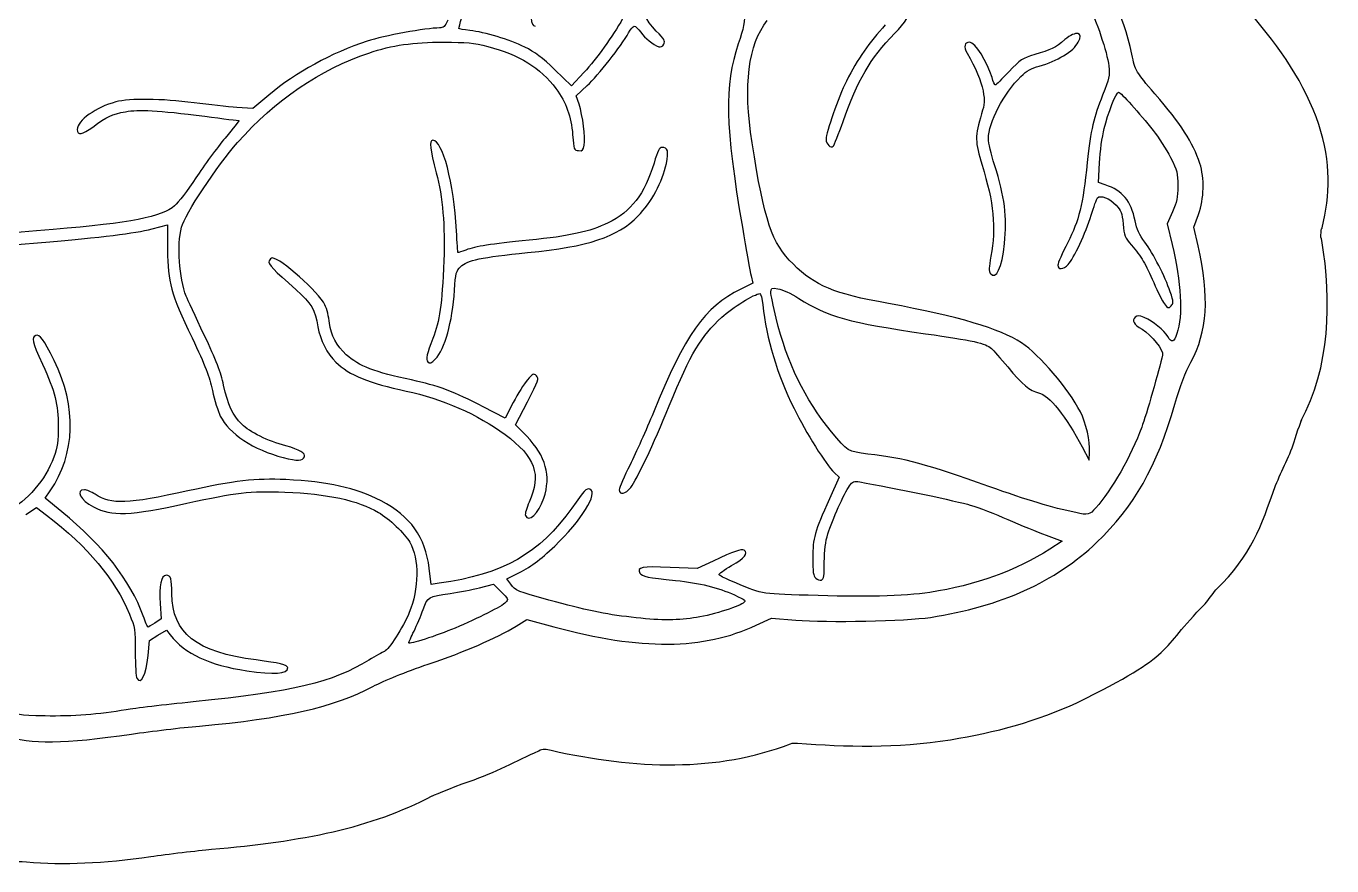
# Model space of a CAD drawing. Extents: x 3 to 173, y 187 to 306.
# Drawn here: x 18.3 to 29.4, y 189.08 to 196.22 of the extents above; entities that cross this region are included whole.
import ezdxf

# ---------------------------------------------------------------- set-up
doc = ezdxf.new("R2010")
doc.units = 0
doc.layers.add('Layer_1', color=7, linetype='CONTINUOUS')

msp = doc.modelspace()

# ---------------------------------------------------------------- linework, layer by layer
at = {"layer": 'Layer_1', "color": 7}
for points in [[(27.240366, 196.154888)], [(21.757205, 195.24793)], [(20.392996, 194.248006)], [(18.381878, 193.588263)]]:
    msp.add_lwpolyline(points, close=True, dxfattribs=at)
for points in [[(23.042005, 195.823856), (22.937068, 195.710332), (22.795091, 195.846891)], [(23.00004, 195.55485), (22.976585, 195.626419), (23.070001, 195.712795)], [(20.36419, 195.632523), (20.227563, 195.518175), (20.091349, 195.527234)], [(27.474379, 194.868714), (27.41553, 194.888046), (27.424985, 195.056688)], [(28.044742, 194.640021), (27.999064, 194.539248), (28.042272, 194.363615)], [(28.263017, 194.352228), (28.227627, 194.509764), (28.266308, 194.617531)], [(19.371171, 194.495706), (19.501214, 194.528614), (19.502484, 194.316374)], [(24.462928, 194.095386), (24.476517, 194.034919), (24.37487, 193.983507)], [(22.44116, 193.020215), (22.372024, 192.886537), (22.186426, 192.983196)], [(22.555153, 192.733113), (22.460089, 192.831419), (22.561325, 193.026796)], [(27.277659, 192.641902), (27.336508, 192.52879), (27.341023, 192.598713)], [(25.169114, 192.426244), (25.212323, 192.386349), (25.128373, 192.200021)], [(18.6041, 192.091057), (18.462536, 192.205815), (18.505747, 192.268747)], [(18.296273, 192.068443), (18.389277, 192.128497), (18.473228, 192.063507)], [(26.972416, 191.891924), (27.108221, 191.842976), (27.002458, 191.774698)], [(21.811061, 191.484325), (21.742334, 191.47487), (21.726279, 191.611017)], [(24.139885, 191.672279), (24.005316, 191.608525), (23.776096, 191.618403)], [(22.419294, 191.476922), (22.387196, 191.520523), (22.467033, 191.56042)], [(22.15515, 191.446087), (22.272435, 191.476112), (22.272435, 191.476112)], [(22.272435, 191.476112), (22.337455, 191.412358)], [(19.438259, 191.310784), (19.44814, 191.180394), (19.394643, 191.146256)], [(22.465029, 191.120464), (22.5568, 191.176403), (22.786843, 191.113883)], [(24.507021, 191.127881), (24.635829, 191.188344), (24.842002, 191.171072)], [(19.3362, 190.869859), (19.348547, 190.997367), (19.420563, 191.041789), (19.49258, 191.086211), (19.524678, 191.04508)]]:
    msp.add_lwpolyline(points, dxfattribs=at)
for points in [[(22.737817, 196.91951), (22.612169, 196.62811), (22.547341, 196.216113), (22.627116, 196.217798)], [(27.700038, 195.978177), (27.626274, 196.333698), (27.48785, 196.595937), (27.203742, 196.918454)], [(23.657247, 196.175533), (23.55725, 196.275541), (23.539551, 196.33089), (23.539551, 196.54819)], [(24.409018, 196.369163), (24.408807, 196.244113), (24.401474, 196.204232), (24.354286, 196.066019)], [(25.68381, 196.157041), (25.772683, 196.249554), (25.808562, 196.303111), (25.877638, 196.444965)], [(27.324996, 196.400856), (27.397203, 196.271835), (27.490745, 195.999195), (27.503598, 195.879301)], [(21.886014, 196.268011), (21.860481, 196.215309), (21.846511, 196.202259), (21.813996, 196.2022)], [(21.978624, 196.198576), (21.978624, 196.202471), (21.989328, 196.243661), (22.002903, 196.290301)], [(23.371226, 196.281654), (23.285266, 196.129276), (23.149842, 195.940831), (23.042005, 195.823856)], [(24.471865, 195.226225), (24.395113, 195.717181), (24.437567, 196.061777), (24.600262, 196.264396)], [(29.28813, 195.382576), (29.174982, 195.724677), (28.960374, 196.034992), (28.702943, 196.332313)], [(21.813996, 196.2022), (21.702535, 196.201991), (21.339256, 196.135497), (21.198765, 196.089497)], [(22.070805, 196.180881), (22.019971, 196.186638), (21.978624, 196.194681), (21.978624, 196.198576)], [(22.53912, 196.039386), (22.40633, 196.104365), (22.202019, 196.166056), (22.070805, 196.180881)], [(23.070001, 195.712795), (23.162621, 195.798504), (23.358458, 196.047477), (23.421442, 196.159488)], [(23.421442, 196.159488), (23.439414, 196.191464), (23.461524, 196.217697), (23.470416, 196.217485)], [(23.470416, 196.217485), (23.479309, 196.217273), (23.503488, 196.193778), (23.524326, 196.165661)], [(23.524326, 196.165661), (23.561698, 196.115267), (23.629143, 196.061789), (23.678648, 196.043086)], [(23.720623, 196.064478), (23.735014, 196.091346), (23.72688, 196.105889), (23.657247, 196.175533)], [(25.245534, 195.408027), (25.369547, 195.761434), (25.472148, 195.936711), (25.68381, 196.157041)], [(25.603973, 196.227377), (25.467731, 196.082811), (25.368108, 195.93938), (25.273929, 195.75107)], [(27.240374, 196.154888), (27.218051, 196.15915), (27.178266, 196.142611), (27.130909, 196.103061)], [(27.244486, 196.081262), (27.267375, 196.125492), (27.26269, 196.15061), (27.240366, 196.154888)], [(21.198765, 196.089497), (20.893855, 195.989667), (20.594362, 195.825563), (20.36419, 195.632523)], [(21.213197, 195.989204), (21.41688, 196.056838), (21.586646, 196.081338), (21.849826, 196.081338)], [(21.849826, 196.081338), (22.044655, 196.081338), (22.103254, 196.07544), (22.225962, 196.044322)], [(22.225962, 196.044322), (22.48645, 195.978276), (22.675048, 195.861761), (22.804156, 195.686473)], [(22.795091, 195.846891), (22.689843, 195.948186), (22.623346, 195.998173), (22.53912, 196.039386)], [(23.678648, 196.043086), (23.695271, 196.03682), (23.709773, 196.044215), (23.720623, 196.064478)], [(24.354286, 196.066019), (24.233978, 195.713704), (24.241639, 195.370466), (24.388854, 194.509171)], [(26.321439, 196.081262), (26.277369, 196.081262), (26.268236, 196.042521), (26.299217, 195.989125)], [(26.511153, 195.781819), (26.471341, 195.914889), (26.365971, 196.081262), (26.321439, 196.081262)], [(27.130909, 196.103061), (27.047552, 196.033451), (27.012429, 196.015758), (26.87453, 195.975553)], [(26.912796, 195.878892), (27.063026, 195.918101), (27.204783, 196.004562), (27.244486, 196.081262)], [(20.097548, 195.228671), (20.415838, 195.588731), (20.803941, 195.853305), (21.213197, 195.989204)], [(26.299217, 195.989125), (26.373072, 195.861834), (26.417838, 195.755515), (26.434609, 195.666649)], [(26.87453, 195.975553), (26.768361, 195.944599), (26.753468, 195.934972), (26.653951, 195.829946)], [(27.896338, 195.64213), (27.732542, 195.831309), (27.729474, 195.836318), (27.700038, 195.978177)], [(26.653951, 195.829946), (26.595342, 195.768091), (26.543813, 195.717655), (26.539135, 195.717655)], [(26.757238, 195.790457), (26.807561, 195.839482), (26.845966, 195.861453), (26.912796, 195.878892)], [(27.503598, 195.879301), (27.512826, 195.793161), (27.508536, 195.773341), (27.451745, 195.632512)], [(25.273929, 195.75107), (25.204028, 195.6113), (25.100677, 195.316222), (25.100677, 195.256662)], [(26.48028, 195.259854), (26.48028, 195.398978), (26.609478, 195.646518), (26.757238, 195.790457)], [(26.539135, 195.717655), (26.534459, 195.717655), (26.521753, 195.746405), (26.511153, 195.781819)], [(19.727558, 195.565899), (19.450244, 195.602382), (19.184564, 195.605393), (19.061298, 195.573321)], [(22.804156, 195.686473), (22.892071, 195.567107), (22.933912, 195.45124), (22.94613, 195.293662)], [(26.434609, 195.666649), (26.450665, 195.581571), (26.44898, 195.559385), (26.422262, 195.472921)], [(27.451745, 195.632512), (27.373981, 195.439729), (27.351658, 195.342187), (27.321293, 195.05872)], [(27.464078, 195.346671), (27.495577, 195.476242), (27.567459, 195.657217), (27.587536, 195.657217)], [(27.587536, 195.657217), (27.602522, 195.657217), (27.768082, 195.473347), (27.880545, 195.332272)], [(28.277823, 195.051061), (28.218517, 195.230373), (28.118647, 195.385378), (27.896338, 195.64213)], [(19.061298, 195.573321), (18.897031, 195.530553), (18.734547, 195.41471), (18.734547, 195.340101)], [(18.866648, 195.360252), (18.985138, 195.448689), (19.029602, 195.469562), (19.144428, 195.490639)], [(19.144428, 195.490639), (19.260413, 195.511918), (19.41205, 195.50331), (19.818507, 195.451562)], [(20.091349, 195.527234), (20.016318, 195.532117), (19.852608, 195.549445), (19.727558, 195.565899)], [(23.045309, 195.207285), (23.056962, 195.269314), (23.032708, 195.455578), (23.00004, 195.55485)], [(19.818507, 195.451562), (19.976902, 195.431411), (20.108108, 195.414986), (20.110278, 195.414958)], [(20.110278, 195.414958), (20.112451, 195.414921), (20.059175, 195.348122), (19.991759, 195.266882)], [(25.161993, 195.197432), (25.170042, 195.205476), (25.207688, 195.300178), (25.245534, 195.408027)], [(26.422262, 195.472921), (26.365032, 195.287741), (26.365638, 195.230083), (26.426371, 195.03733)], [(29.318582, 194.505229), (29.384196, 194.786531), (29.397068, 195.05316), (29.28813, 195.382576)], [(18.734547, 195.340101), (18.734547, 195.287566), (18.777983, 195.294076), (18.866648, 195.360252)], [(19.991759, 195.266882), (19.924345, 195.185638), (19.81206, 195.033266), (19.742375, 194.928364)], [(22.94613, 195.293662), (22.955822, 195.16884), (22.957318, 195.164446), (22.995925, 195.159981)], [(26.532134, 195.039388), (26.503607, 195.128807), (26.48028, 195.227988), (26.48028, 195.259854)], [(27.424985, 195.056688), (27.430206, 195.149378), (27.447816, 195.279796), (27.464078, 195.346671)], [(27.880545, 195.332272), (27.926578, 195.27453), (27.992728, 195.171222), (28.027458, 195.102755)], [(19.62059, 194.508452), (19.648913, 194.617133), (19.923945, 195.032293), (20.097548, 195.228671)], [(21.757205, 195.247927), (21.724892, 195.247927), (21.733287, 195.170288), (21.786834, 194.969874)], [(21.958029, 194.479174), (21.936199, 194.885551), (21.841393, 195.24793), (21.757205, 195.24793)], [(22.995925, 195.159981), (23.030556, 195.155974), (23.036881, 195.162521), (23.045309, 195.207285)], [(23.705368, 195.187456), (23.683913, 195.187456), (23.669209, 195.157862), (23.637878, 195.054597)], [(23.742818, 195.050897), (23.764456, 195.155584), (23.755566, 195.187456), (23.705368, 195.187456)], [(24.820017, 194.196692), (24.638883, 194.37384), (24.576141, 194.559201), (24.471865, 195.226225)], [(25.100677, 195.256662), (25.100677, 195.214518), (25.140563, 195.176012), (25.161993, 195.197432)], [(23.637878, 195.054597), (23.557479, 194.789599), (23.443915, 194.641852), (23.247339, 194.546207)], [(23.50372, 194.605847), (23.612522, 194.714474), (23.711122, 194.89754), (23.742818, 195.050897)], [(26.426371, 195.03733), (26.525574, 194.722512), (26.54723, 194.501458), (26.502093, 194.263638)], [(26.617318, 194.370171), (26.641025, 194.600445), (26.620677, 194.761901), (26.532134, 195.039388)], [(27.321293, 195.05872), (27.282355, 194.695198), (27.251392, 194.568015), (27.155036, 194.380041)], [(28.027458, 195.102755), (28.085644, 194.988049), (28.090834, 194.968886), (28.090834, 194.859254)], [(28.266308, 194.617531), (28.314585, 194.752565), (28.319143, 194.926152), (28.277823, 195.051061)], [(19.742375, 194.928364), (19.67269, 194.823462), (19.591702, 194.716576), (19.562126, 194.69062)], [(21.786834, 194.969874), (21.841062, 194.766942), (21.862294, 194.519653), (21.850622, 194.225386)], [(27.72788, 194.563101), (27.691789, 194.735189), (27.621132, 194.820451), (27.474379, 194.868714)], [(28.090834, 194.859254), (28.090786, 194.759336), (28.08313, 194.724513), (28.044742, 194.640021)], [(27.354627, 194.611632), (27.376442, 194.682459), (27.400214, 194.748355), (27.407713, 194.758063)], [(27.407713, 194.758063), (27.429839, 194.786689), (27.512705, 194.754789), (27.566561, 194.696776)], [(19.562126, 194.69062), (19.455002, 194.596609), (19.188675, 194.54496), (18.530019, 194.49072)], [(22.562149, 194.293243), (23.087467, 194.345446), (23.320815, 194.423237), (23.50372, 194.605847)], [(27.158327, 194.191265), (27.205131, 194.24141), (27.309155, 194.463965), (27.354627, 194.611632)], [(27.566561, 194.696776), (27.608023, 194.6521), (27.616182, 194.629649), (27.62541, 194.535951)], [(18.530019, 194.49072), (17.730648, 194.424891), (17.548756, 194.396477), (17.308198, 194.300279)], [(18.395443, 194.377247), (18.976519, 194.426822), (19.20958, 194.45499), (19.371171, 194.495706)], [(19.661332, 193.922321), (19.600601, 194.079022), (19.58127, 194.357567), (19.62059, 194.508452)], [(23.247339, 194.546207), (23.091812, 194.470532), (22.92354, 194.433767), (22.576964, 194.398955)], [(24.388854, 194.509171), (24.422005, 194.315223), (24.455406, 194.128801), (24.462928, 194.095386)], [(27.62541, 194.535951), (27.635062, 194.438029), (27.642287, 194.419693), (27.696192, 194.357437)], [(27.809772, 194.382945), (27.765429, 194.442197), (27.742733, 194.492261), (27.72788, 194.563101)], [(29.309946, 194.464507), (29.305064, 194.48954), (29.318582, 194.505229), (29.318582, 194.505229)], [(17.161689, 194.125109), (17.532222, 194.292656), (17.623027, 194.311348), (18.395443, 194.377247)], [(21.971198, 194.293666), (21.969307, 194.293666), (21.963507, 194.377103), (21.958029, 194.479174)], [(22.576964, 194.398955), (22.238609, 194.364967), (22.128783, 194.347808), (22.037042, 194.315454)], [(27.155036, 194.380041), (27.108946, 194.290125), (27.071083, 194.203042), (27.071083, 194.186721)], [(28.026234, 193.960108), (27.981501, 194.092829), (27.882625, 194.285598), (27.809772, 194.382945)], [(29.136295, 192.860359), (29.384998, 193.318501), (29.400413, 193.87968), (29.315308, 194.395817)], [(29.315308, 194.395817), (29.309777, 194.415996), (29.301959, 194.426974), (29.309946, 194.464507)], [(19.502484, 194.316374), (19.503952, 194.038267), (19.528347, 193.950603), (19.710303, 193.569829)], [(22.037042, 194.315454), (22.00263, 194.303318), (21.973094, 194.293666), (21.971198, 194.293666)], [(21.992596, 194.173553), (22.047307, 194.228236), (22.172535, 194.254525), (22.562149, 194.293243)], [(26.502093, 194.263638), (26.483636, 194.166367), (26.482434, 194.134846), (26.496742, 194.117619)], [(26.496742, 194.117619), (26.545956, 194.05835), (26.59601, 194.163268), (26.617318, 194.370171)], [(27.696192, 194.357437), (27.780483, 194.260096), (27.817423, 194.197908), (27.885492, 194.038252)], [(28.042272, 194.363615), (28.120397, 194.04351), (28.135267, 193.758361), (28.082193, 193.60514)], [(28.200463, 193.361359), (28.343877, 193.625536), (28.361931, 193.913121), (28.263017, 194.352228)], [(20.365424, 194.223737), (20.355289, 194.197321), (20.40276, 194.146423), (20.595878, 193.977769)], [(20.392997, 194.248009), (20.383009, 194.248009), (20.370608, 194.237228), (20.365424, 194.223737)], [(20.839912, 193.849025), (20.789388, 193.955412), (20.461552, 194.248006), (20.392996, 194.248006)], [(21.850622, 194.225386), (21.835619, 193.846849), (21.816876, 193.713525), (21.757616, 193.564396)], [(21.941569, 193.974882), (21.95141, 194.118999), (21.956064, 194.137047), (21.992596, 194.173553)], [(25.631134, 193.860642), (25.157193, 193.947718), (25.013767, 194.007202), (24.820017, 194.196692)], [(27.071083, 194.186721), (27.071083, 194.146047), (27.118491, 194.148568), (27.158327, 194.191265)], [(27.885492, 194.038252), (27.918171, 193.961612), (27.959079, 193.880408), (27.976441, 193.857684)], [(20.595878, 193.977769), (20.722918, 193.866822), (20.758299, 193.806799), (20.781063, 193.662697)], [(21.77778, 193.38834), (21.86063, 193.476486), (21.922669, 193.698494), (21.941569, 193.974882)], [(24.37487, 193.983507), (24.064451, 193.827258), (23.906414, 193.604144), (23.632064, 192.934227)], [(24.213962, 193.744527), (24.301833, 193.825005), (24.495219, 193.94484), (24.537011, 193.94484)], [(24.537011, 193.94484), (24.545376, 193.94484), (24.55688, 193.902315), (24.562524, 193.850236)], [(24.630725, 193.958127), (24.630725, 193.991931), (24.634981, 193.994045), (24.691219, 193.986504)], [(24.675992, 193.736424), (24.651102, 193.838273), (24.630725, 193.938078), (24.630725, 193.958127)], [(24.691219, 193.986504), (24.727533, 193.98165), (24.799115, 193.948272), (24.869409, 193.903418)], [(28.033233, 193.840412), (28.056629, 193.862933), (28.056093, 193.871544), (28.026234, 193.960108)], [(19.814008, 193.592852), (19.739862, 193.749215), (19.671024, 193.897325), (19.661332, 193.922321)], [(20.87983, 193.695192), (20.874182, 193.745187), (20.856346, 193.814425), (20.839912, 193.849025)], [(24.562524, 193.850236), (24.594167, 193.558887), (24.68315, 193.263905), (24.82837, 192.967956)], [(24.869409, 193.903418), (25.113268, 193.747823), (25.296901, 193.696908), (25.946784, 193.604389)], [(26.76242, 193.526239), (26.578272, 193.647657), (26.229606, 193.750688), (25.631134, 193.860642)], [(27.976441, 193.857684), (28.005473, 193.819694), (28.010133, 193.818147), (28.033233, 193.840412)], [(23.767046, 192.990576), (23.954715, 193.445916), (24.034202, 193.579893), (24.213962, 193.744527)], [(25.146365, 192.771055), (24.917752, 193.049462), (24.769408, 193.354067), (24.675992, 193.736424)], [(27.727868, 193.744239), (27.698051, 193.714439), (27.714406, 193.685997), (27.786305, 193.642233)], [(27.805646, 193.741699), (27.757284, 193.761906), (27.745967, 193.762217), (27.727868, 193.744239)], [(28.006472, 193.580051), (27.973862, 193.635222), (27.880542, 193.710423), (27.805646, 193.741699)], [(18.537845, 193.376845), (18.44702, 193.560701), (18.416945, 193.60172), (18.381878, 193.588263)], [(20.781063, 193.662697), (20.798279, 193.553745), (20.860329, 193.431128), (20.932505, 193.362432)], [(21.021807, 193.425777), (20.937334, 193.502053), (20.891903, 193.588153), (20.87983, 193.695192)], [(25.946784, 193.604389), (26.345948, 193.547567), (26.458107, 193.522585), (26.506048, 193.479348)], [(27.786305, 193.642233), (27.868432, 193.592248), (27.970063, 193.464735), (27.960792, 193.423409)], [(28.082193, 193.60514), (28.056115, 193.529812), (28.039529, 193.524114), (28.006472, 193.580051)], [(18.38187, 193.588241), (18.342219, 193.573029), (18.349079, 193.54324), (18.438661, 193.346794)], [(19.710303, 193.569829), (19.824775, 193.330273), (19.859151, 193.241502), (19.88438, 193.122312)], [(19.979029, 193.16837), (19.956228, 193.273529), (19.915342, 193.379151), (19.814008, 193.592852)], [(21.757616, 193.564396), (21.706576, 193.435971), (21.695624, 193.384499), (21.71564, 193.364492)], [(27.26201, 192.941754), (27.164364, 193.132742), (26.912706, 193.427151), (26.76242, 193.526239)], [(18.505747, 192.268747), (18.719946, 192.581328), (18.731629, 192.984576), (18.537845, 193.376845)], [(21.576956, 193.211068), (21.267322, 193.275897), (21.128379, 193.329542), (21.021807, 193.425777)], [(21.71564, 193.364492), (21.732159, 193.347982), (21.743881, 193.352272), (21.77778, 193.38834)], [(26.506048, 193.479348), (26.522123, 193.464842), (26.58437, 193.393866), (26.644321, 193.321812)], [(27.960792, 193.423409), (27.932397, 193.296776), (27.821168, 192.910927), (27.783836, 192.809719)], [(18.438661, 193.346794), (18.547302, 193.108556), (18.573611, 193.004625), (18.57364, 192.816194)], [(20.932505, 193.362432), (21.047546, 193.252944), (21.215462, 193.183983), (21.531276, 193.117285)], [(22.637868, 193.246441), (22.614633, 193.269076), (22.608737, 193.266536), (22.561325, 193.212301)], [(26.644321, 193.321812), (26.768606, 193.172434), (26.83608, 193.115823), (26.906463, 193.101757)], [(28.066309, 193.005568), (28.110231, 193.156819), (28.157803, 193.282769), (28.200463, 193.361359)], [(20.133764, 192.834789), (20.055412, 192.9131), (20.016062, 192.99755), (19.979029, 193.16837)], [(22.186426, 192.983196), (21.941366, 193.110814), (21.796774, 193.16504), (21.576956, 193.211068)], [(22.561325, 193.212301), (22.533108, 193.180029), (22.479109, 193.093652), (22.44116, 193.020215)], [(22.561325, 193.026796), (22.655607, 193.208065), (22.661212, 193.223697), (22.637868, 193.246441)], [(19.88438, 193.122312), (19.901677, 193.040572), (19.931259, 192.942663), (19.950224, 192.904721)], [(21.531276, 193.117285), (21.831137, 193.053957), (22.144366, 192.916433), (22.3712, 192.748333)], [(26.906463, 193.101757), (26.994861, 193.08409), (27.144128, 192.899294), (27.277659, 192.641902)], [(23.632064, 192.934227), (23.573268, 192.790661), (23.483878, 192.591268), (23.43371, 192.491237)], [(23.440295, 192.298736), (23.491771, 192.366193), (23.633282, 192.666026), (23.767046, 192.990576)], [(24.82837, 192.967956), (24.926717, 192.76753), (25.102239, 192.488226), (25.169114, 192.426244)], [(27.341023, 192.598713), (27.346781, 192.687599), (27.309581, 192.848714), (27.26201, 192.941754)], [(27.400459, 191.830016), (27.718086, 192.132883), (27.912696, 192.476579), (28.066309, 193.005568)], [(18.57364, 192.816194), (18.573659, 192.691719), (18.566644, 192.645235), (18.534545, 192.555415)], [(19.950224, 192.904721), (20.024678, 192.755716), (20.234656, 192.617286), (20.484794, 192.552223)], [(20.508252, 192.65093), (20.357843, 192.691116), (20.200194, 192.768394), (20.133764, 192.834789)], [(29.088145, 192.713109), (29.118949, 192.819182), (29.162087, 192.907876), (29.136295, 192.860359)], [(22.3712, 192.748333), (22.629271, 192.55708), (22.682231, 192.409088), (22.576552, 192.173718)], [(22.700421, 192.206213), (22.765328, 192.396238), (22.718963, 192.563847), (22.555153, 192.733113)], [(25.456657, 192.58226), (25.285015, 192.602777), (25.283812, 192.60368), (25.146365, 192.771055)], [(27.783836, 192.809719), (27.693719, 192.565431), (27.527016, 192.272766), (27.393709, 192.125283)], [(28.921479, 192.314126), (28.975335, 192.448616), (29.046963, 192.571281), (29.088145, 192.713109)], [(20.665456, 192.559617), (20.677066, 192.589882), (20.626548, 192.619327), (20.508252, 192.65093)], [(18.534545, 192.555415), (18.465723, 192.362832), (18.309992, 192.181702), (18.137834, 192.093916)], [(20.484794, 192.552223), (20.609434, 192.519807), (20.650896, 192.521678), (20.665456, 192.559617)], [(23.43371, 192.491237), (23.38354, 192.391206), (23.342763, 192.295369), (23.342763, 192.278586)], [(26.483414, 192.307084), (25.948197, 192.498174), (25.776815, 192.543999), (25.456657, 192.58226)], [(20.508162, 192.364553), (20.248763, 192.376266), (20.072143, 192.35603), (19.676056, 192.269128)], [(18.796627, 192.278588), (18.715134, 192.278588), (18.76089, 192.190936), (18.873171, 192.13216)], [(18.887161, 192.239924), (18.853576, 192.261119), (18.812978, 192.278588), (18.796627, 192.278588)], [(19.676056, 192.269128), (19.156716, 192.155187), (19.029277, 192.150254), (18.887161, 192.239924)], [(19.667002, 192.16424), (20.089901, 192.257162), (20.195492, 192.269058), (20.500343, 192.258023)], [(21.31681, 192.183576), (21.099621, 192.295948), (20.866013, 192.348402), (20.508162, 192.364553)], [(22.793784, 191.800219), (23.019738, 192.014671), (23.168491, 192.254964), (23.092963, 192.283931)], [(23.092963, 192.283931), (23.064274, 192.294938), (23.044674, 192.274589), (22.938641, 192.123107)], [(23.342763, 192.278586), (23.342763, 192.230419), (23.396795, 192.241736), (23.440295, 192.298736)], [(25.116436, 191.905084), (25.152637, 192.022223), (25.253974, 192.247231), (25.299152, 192.310646)], [(25.299152, 192.310646), (25.32739, 192.350284), (25.337013, 192.354244), (25.386397, 192.345611)], [(25.386397, 192.345611), (25.667968, 192.296357), (26.224735, 192.179684), (26.326734, 192.148586)], [(27.222515, 192.084151), (27.017851, 192.127216), (26.820267, 192.186818), (26.483414, 192.307084)], [(28.414887, 191.428143), (28.725918, 191.732977), (28.793753, 191.960202), (28.921479, 192.314126)], [(18.873171, 192.13216), (19.027461, 192.051391), (19.180377, 192.057371), (19.667002, 192.16424)], [(20.500343, 192.258023), (20.858021, 192.245097), (21.120207, 192.188746), (21.295, 192.086502)], [(21.726279, 191.611017), (21.695647, 191.874647), (21.567709, 192.053759), (21.31681, 192.183576)], [(22.576552, 192.173718), (22.554053, 192.123629), (22.539542, 192.072174), (22.544454, 192.05937)], [(22.544454, 192.05937), (22.569126, 191.995105), (22.656347, 192.077178), (22.700421, 192.206213)], [(25.128373, 192.200021), (25.0016, 191.918191), (24.987399, 191.868328), (24.987218, 191.699443)], [(18.473228, 192.063507), (18.830683, 191.787872), (19.054043, 191.521217), (19.178995, 191.220712)], [(19.295464, 191.20672), (19.186462, 191.507707), (18.950371, 191.809823), (18.6041, 192.091057)], [(21.295, 192.086502), (21.386445, 192.033013), (21.517583, 191.907923), (21.562081, 191.831896)], [(22.938641, 192.123107), (22.668743, 191.737515), (22.352428, 191.558436), (21.811061, 191.484325)], [(26.326734, 192.148586), (26.396813, 192.127221), (26.540092, 192.071897), (26.645255, 192.025602)], [(27.393709, 192.125283), (27.337577, 192.063194), (27.330144, 192.061503), (27.222515, 192.084151)], [(26.645255, 192.025602), (26.75042, 191.979309), (26.897681, 191.91902), (26.972416, 191.891924)], [(21.562081, 191.831896), (21.642162, 191.695046), (21.640074, 191.433181), (21.557151, 191.235893)], [(25.085571, 191.662819), (25.085571, 191.763496), (25.094757, 191.834929), (25.116436, 191.905084)], [(25.98769, 191.194525), (26.589093, 191.287986), (27.049242, 191.495117), (27.400459, 191.830016)], [(22.467033, 191.56042), (22.586287, 191.620616), (22.668419, 191.681237), (22.793784, 191.800219)], [(24.40285, 191.764004), (24.379974, 191.778144), (24.317995, 191.756554), (24.139885, 191.672279)], [(24.2975, 191.634436), (24.407481, 191.696923), (24.442174, 191.739713), (24.40285, 191.764004)], [(27.002458, 191.774698), (26.717648, 191.59114), (26.371095, 191.466006), (25.982697, 191.406564)], [(23.776096, 191.618403), (23.53254, 191.62893), (23.487484, 191.620379), (23.51848, 191.57069)], [(24.191325, 191.556698), (24.187258, 191.563923), (24.234974, 191.598916), (24.2975, 191.634436)], [(24.987218, 191.699443), (24.987089, 191.581979), (24.992086, 191.547359), (25.012321, 191.527101)], [(25.061703, 191.511043), (25.081151, 191.518493), (25.085571, 191.546738), (25.085571, 191.662819)], [(19.492169, 191.551406), (19.447254, 191.551406), (19.426966, 191.460677), (19.438259, 191.310784)], [(19.538671, 191.394694), (19.53805, 191.522323), (19.52942, 191.551406), (19.492169, 191.551406)], [(23.51848, 191.57069), (23.537254, 191.540594), (23.580437, 191.531628), (23.821776, 191.507349)], [(23.821776, 191.507349), (24.025404, 191.486859), (24.18165, 191.448548), (24.321779, 191.384777)], [(24.282272, 191.508573), (24.236325, 191.52799), (24.195392, 191.549473), (24.191325, 191.556698)], [(24.949357, 191.381475), (24.510453, 191.397731), (24.571095, 191.386498), (24.282272, 191.508573)], [(25.012321, 191.527101), (25.026269, 191.513159), (25.048556, 191.506019), (25.061703, 191.511043)], [(20.255548, 190.83242), (19.746835, 190.897918), (19.540146, 191.059894), (19.538671, 191.394694)], [(21.675723, 191.260994), (21.715617, 191.371094), (21.717975, 191.372325), (21.906177, 191.397962)], [(21.906177, 191.397962), (21.978882, 191.407868), (22.090705, 191.429616), (22.15515, 191.446087)], [(22.337455, 191.412358), (22.399513, 191.351483), (22.401007, 191.347272), (22.37614, 191.319809)], [(22.743989, 191.340775), (22.475602, 191.414416), (22.461087, 191.420427), (22.419294, 191.476922)], [(24.321779, 191.384777), (24.420547, 191.339824), (24.424523, 191.336153), (24.396266, 191.315262)], [(25.982697, 191.406564), (25.766865, 191.373522), (25.403534, 191.364648), (24.949357, 191.381475)], [(28.323532, 191.309683), (28.3559, 191.347444), (28.384223, 191.388742), (28.414887, 191.428143)], [(22.37614, 191.319809), (22.35026, 191.291228), (22.135865, 191.182985), (21.948153, 191.103867)], [(23.444817, 191.195168), (23.217454, 191.221754), (23.053937, 191.25573), (22.743989, 191.340775)], [(24.396266, 191.315262), (24.348995, 191.280312), (24.10458, 191.207036), (23.97445, 191.188988)], [(27.232162, 190.4673), (28.097966, 190.898674), (27.914905, 190.897774), (28.323532, 191.309683)], [(19.178995, 191.220712), (19.225152, 191.109706), (19.227396, 191.095231), (19.227556, 190.899882)], [(19.335794, 191.112119), (19.332633, 191.112119), (19.314323, 191.154641), (19.295464, 191.20672)], [(21.557151, 191.235893), (21.504058, 191.109593), (21.381295, 190.917374), (21.345626, 190.904779)], [(21.597532, 191.078365), (21.621464, 191.126041), (21.656591, 191.208184), (21.675723, 191.260994)], [(23.97445, 191.188988), (23.813738, 191.166692), (23.674128, 191.168357), (23.444817, 191.195168)], [(24.842002, 191.171072), (25.10816, 191.148692), (25.781167, 191.162408), (25.98769, 191.194525)], [(19.394643, 191.146256), (19.36533, 191.127489), (19.338955, 191.112119), (19.335794, 191.112119)], [(19.524678, 191.04508), (19.651002, 190.884566), (19.855964, 190.788624), (20.17489, 190.740291)], [(21.948153, 191.103867), (21.789238, 191.036887), (21.55391, 190.961387), (21.55391, 190.97718)], [(21.55391, 190.97718), (21.55391, 190.985195), (21.57359, 191.030692), (21.597532, 191.078365)], [(21.718521, 190.796346), (22.031945, 190.902755), (22.293216, 191.016146), (22.465029, 191.120464)], [(22.786843, 191.113883), (23.525693, 190.913163), (24.057917, 190.917515), (24.507021, 191.127881)], [(19.227556, 190.899882), (19.22764, 190.787397), (19.233245, 190.686962), (19.239903, 190.676537)], [(19.239903, 190.676537), (19.277159, 190.61821), (19.319997, 190.704195), (19.3362, 190.869859)], [(21.213116, 190.830331), (20.90444, 190.641115), (20.575677, 190.563188), (19.720099, 190.476185)], [(20.523453, 190.767018), (20.523453, 190.789736), (20.452421, 190.807071), (20.255548, 190.83242)], [(21.345626, 190.904779), (21.331046, 190.899614), (21.271471, 190.866103), (21.213116, 190.830331)], [(20.17489, 190.740291), (20.408754, 190.70485), (20.523453, 190.713565), (20.523453, 190.767018)], [(21.248558, 190.607139), (21.346142, 190.658853), (21.524075, 190.730329), (21.718521, 190.796346)], [(19.772827, 190.271088), (20.49045, 190.33478), (20.918473, 190.432203), (21.248558, 190.607139)], [(18.460831, 190.356901), (18.227266, 190.362122), (18.224281, 190.362658), (18.123791, 190.413664)], [(19.15137, 190.40914), (18.921013, 190.368534), (18.695784, 190.351637), (18.460831, 190.356901)], [(19.720099, 190.476185), (19.474169, 190.45118), (19.218064, 190.420892), (19.15137, 190.40914)], [(26.159314, 190.155109), (26.535888, 190.213631), (26.898186, 190.316591), (27.232162, 190.4673)], [(19.197103, 190.20281), (19.363837, 190.227053), (19.622768, 190.257781), (19.772827, 190.271088)], [(18.118081, 190.188812), (18.339111, 190.115299), (18.622116, 190.119168), (19.197103, 190.20281)], [(24.856424, 190.125081), (25.275473, 190.093683), (25.688064, 190.081858), (26.159314, 190.155109)], [(22.067102, 189.800562), (22.290328, 189.87635), (22.468237, 189.972585), (22.658465, 190.061338)], [(22.658465, 190.061338), (22.686958, 190.082335), (22.727579, 190.076465), (22.764639, 190.064612)], [(22.764639, 190.064612), (23.480174, 189.90287), (24.174939, 189.879352), (24.797576, 190.120142)], [(24.797576, 190.120142), (24.81717, 190.127225), (24.833833, 190.126887), (24.856424, 190.125081)], [(21.751874, 189.67799), (21.736115, 189.669636), (21.90659, 189.746065), (22.067102, 189.800562)], [(19.875727, 189.223479), (20.650865, 189.292277), (21.231798, 189.402363), (21.751874, 189.67799)], [(18.302052, 189.115713), (18.622095, 189.090172), (18.953907, 189.103295), (19.35885, 189.162192)], [(19.35885, 189.162192), (19.497251, 189.182314), (19.761595, 189.213359), (19.875727, 189.223479)], [(18.119334, 189.082806), (18.222066, 189.129127), (18.185629, 189.124831), (18.302052, 189.115713)]]:
    msp.add_open_spline(points, degree=3, dxfattribs=at)

doc.saveas('drawing.dxf')
